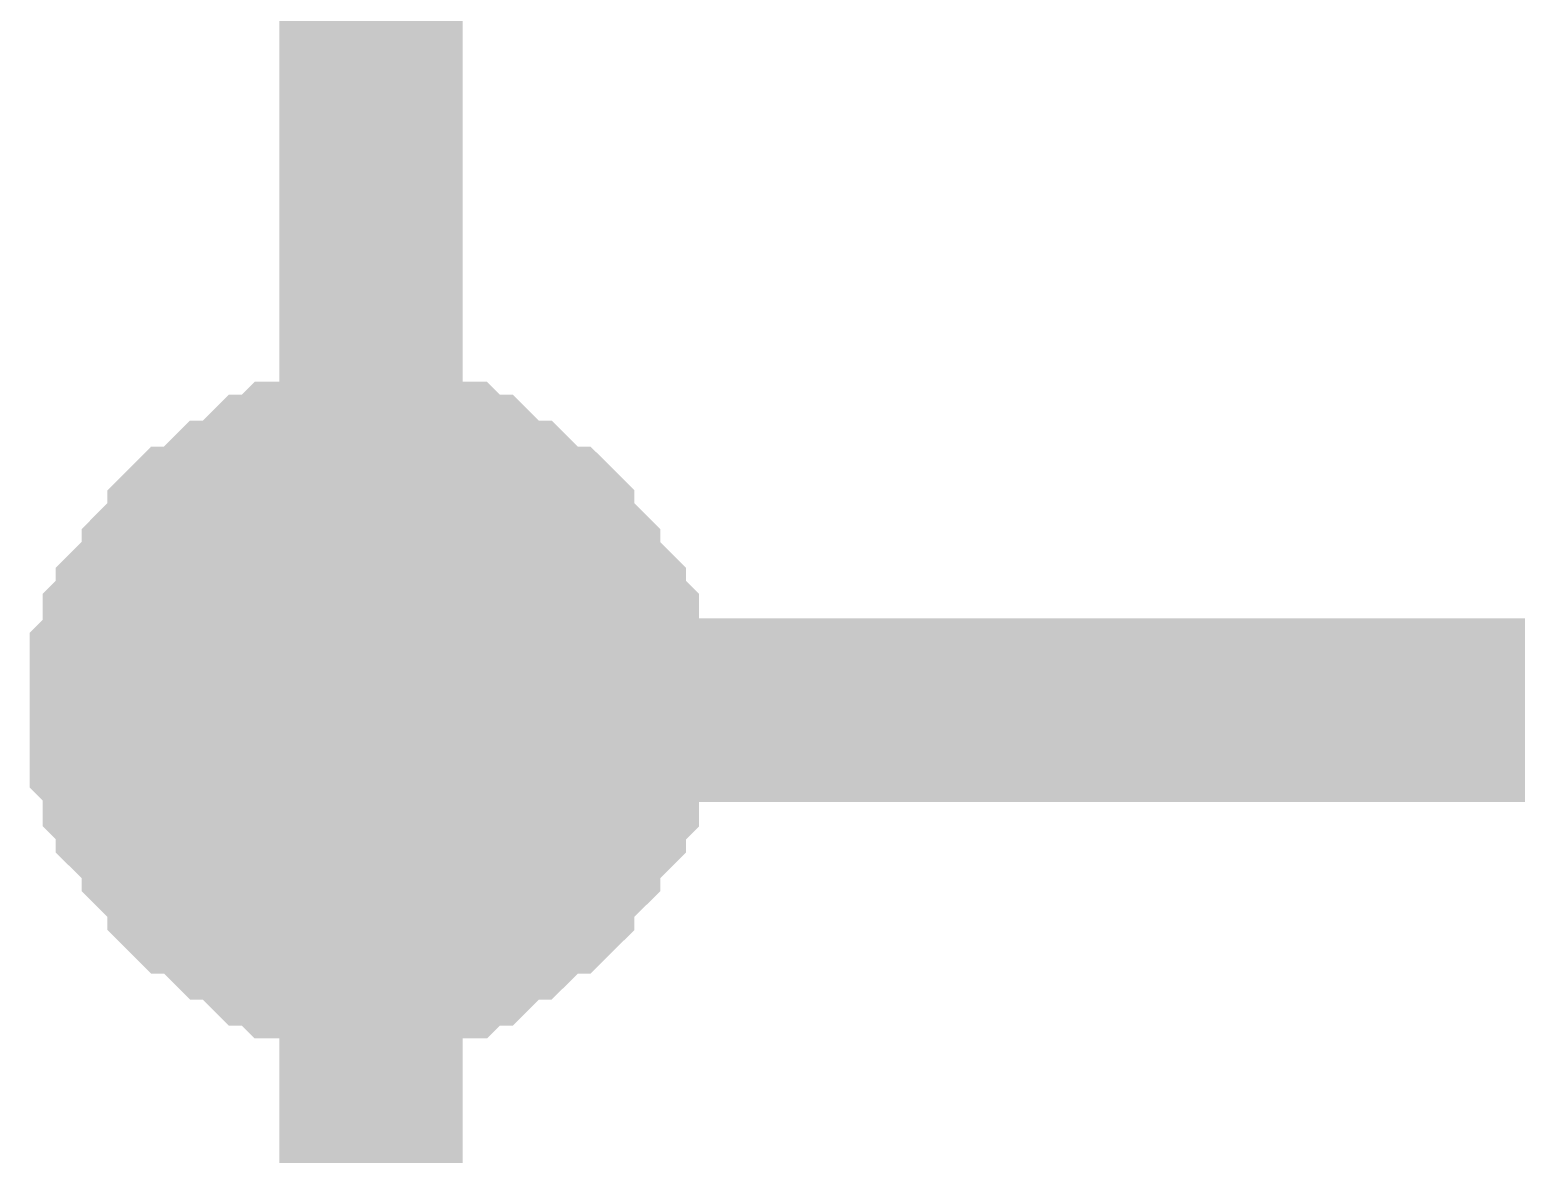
# Model space of a CAD drawing. Header units: millimetres. Extents: x 0 to 594, y 0 to 420.
# Drawn here: x 460.224 to 462.654, y 195.96 to 197.797 of the extents above; entities that cross this region are included whole.
import ezdxf

# ---------------------------------------------------------------- set-up
doc = ezdxf.new("R2010")
doc.units = ezdxf.units.MM
doc.layers.add('Sheet', color=255, linetype='Continuous')

msp = doc.modelspace()

# ---------------------------------------------------------------- linework, layer by layer
at = {"layer": 'Sheet', "color": 0}
for points, const_width in [([(460.7818, 196.6858), (477.778, 196.6858), (477.778, 202.3798)], 0.2997), ([(460.7818, 198.6967), (460.7818, 198.4004), (460.7818, 196.6858), (460.7818, 195.3946)], 0.2997), ([(460.2738, 196.6858), (460.2738, 196.707), (460.2738, 196.7282), (460.2738, 196.7705), (460.2738, 196.7917), (460.295, 196.8128), (460.295, 196.834), (460.295, 196.8552), (460.3161, 196.8763), (460.3161, 196.8975), (460.3373, 196.9187), (460.3585, 196.9398), (460.3585, 196.961), (460.3796, 196.9822), (460.4008, 197.0033), (460.4008, 197.0245), (460.422, 197.0457), (460.4431, 197.0668), (460.4643, 197.0668), (460.4855, 197.088), (460.5066, 197.1092), (460.5278, 197.1092), (460.549, 197.1303), (460.5701, 197.1515), (460.5913, 197.1515), (460.6125, 197.1727), (460.6336, 197.1727), (460.6548, 197.1727), (460.676, 197.1938), (460.6971, 197.1938), (460.7395, 197.1938), (460.7606, 197.1938), (460.7818, 197.1938)], 0.0991), ([(460.2738, 196.6858), (460.2738, 196.707), (460.2738, 196.7282), (460.2738, 196.7705), (460.2738, 196.7917), (460.295, 196.8128), (460.295, 196.834), (460.295, 196.8552), (460.3161, 196.8763), (460.3161, 196.8975), (460.3373, 196.9187), (460.3585, 196.9398), (460.3585, 196.961), (460.3796, 196.9822), (460.4008, 197.0033), (460.4008, 197.0245), (460.422, 197.0457), (460.4431, 197.0668), (460.4643, 197.0668), (460.4855, 197.088), (460.5066, 197.1092), (460.5278, 197.1092), (460.549, 197.1303), (460.5701, 197.1515), (460.5913, 197.1515), (460.6125, 197.1727), (460.6336, 197.1727), (460.6548, 197.1727), (460.676, 197.1938), (460.6971, 197.1938), (460.7395, 197.1938), (460.7606, 197.1938), (460.7818, 197.1938)], 0.0991), ([(460.2738, 196.6858), (460.2738, 196.707), (460.2738, 196.7282), (460.2738, 196.7705), (460.2738, 196.7917), (460.295, 196.8128), (460.295, 196.834), (460.295, 196.8552), (460.3161, 196.8763), (460.3161, 196.8975), (460.3373, 196.9187), (460.3585, 196.9398), (460.3585, 196.961), (460.3796, 196.9822), (460.4008, 197.0033), (460.4008, 197.0245), (460.422, 197.0457), (460.4431, 197.0668), (460.4643, 197.0668), (460.4855, 197.088), (460.5066, 197.1092), (460.5278, 197.1092), (460.549, 197.1303), (460.5701, 197.1515), (460.5913, 197.1515), (460.6125, 197.1727), (460.6336, 197.1727), (460.6548, 197.1727), (460.676, 197.1938), (460.6971, 197.1938), (460.7395, 197.1938), (460.7606, 197.1938), (460.7818, 197.1938)], 0.0991), ([(460.2738, 196.6858), (460.2738, 196.707), (460.2738, 196.7282), (460.2738, 196.7705), (460.2738, 196.7917), (460.295, 196.8128), (460.295, 196.834), (460.295, 196.8552), (460.3161, 196.8763), (460.3161, 196.8975), (460.3373, 196.9187), (460.3585, 196.9398), (460.3585, 196.961), (460.3796, 196.9822), (460.4008, 197.0033), (460.4008, 197.0245), (460.422, 197.0457), (460.4431, 197.0668), (460.4643, 197.0668), (460.4855, 197.088), (460.5066, 197.1092), (460.5278, 197.1092), (460.549, 197.1303), (460.5701, 197.1515), (460.5913, 197.1515), (460.6125, 197.1727), (460.6336, 197.1727), (460.6548, 197.1727), (460.676, 197.1938), (460.6971, 197.1938), (460.7395, 197.1938), (460.7606, 197.1938), (460.7818, 197.1938)], 0.0991), ([(460.2738, 196.6858), (460.2738, 196.707), (460.2738, 196.7282), (460.2738, 196.7705), (460.2738, 196.7917), (460.295, 196.8128), (460.295, 196.834), (460.295, 196.8552), (460.3161, 196.8763), (460.3161, 196.8975), (460.3373, 196.9187), (460.3585, 196.9398), (460.3585, 196.961), (460.3796, 196.9822), (460.4008, 197.0033), (460.4008, 197.0245), (460.422, 197.0457), (460.4431, 197.0668), (460.4643, 197.0668), (460.4855, 197.088), (460.5066, 197.1092), (460.5278, 197.1092), (460.549, 197.1303), (460.5701, 197.1515), (460.5913, 197.1515), (460.6125, 197.1727), (460.6336, 197.1727), (460.6548, 197.1727), (460.676, 197.1938), (460.6971, 197.1938), (460.7395, 197.1938), (460.7606, 197.1938), (460.7818, 197.1938)], 0.0991), ([(460.2738, 196.6858), (460.2738, 196.707), (460.2738, 196.7282), (460.2738, 196.7705), (460.2738, 196.7917), (460.295, 196.8128), (460.295, 196.834), (460.295, 196.8552), (460.3161, 196.8763), (460.3161, 196.8975), (460.3373, 196.9187), (460.3585, 196.9398), (460.3585, 196.961), (460.3796, 196.9822), (460.4008, 197.0033), (460.4008, 197.0245), (460.422, 197.0457), (460.4431, 197.0668), (460.4643, 197.0668), (460.4855, 197.088), (460.5066, 197.1092), (460.5278, 197.1092), (460.549, 197.1303), (460.5701, 197.1515), (460.5913, 197.1515), (460.6125, 197.1727), (460.6336, 197.1727), (460.6548, 197.1727), (460.676, 197.1938), (460.6971, 197.1938), (460.7395, 197.1938), (460.7606, 197.1938), (460.7818, 197.1938)], 0.0991), ([(460.2738, 196.6858), (460.2738, 196.707), (460.2738, 196.7282), (460.2738, 196.7705), (460.2738, 196.7917), (460.295, 196.8128), (460.295, 196.834), (460.295, 196.8552), (460.3161, 196.8763), (460.3161, 196.8975), (460.3373, 196.9187), (460.3585, 196.9398), (460.3585, 196.961), (460.3796, 196.9822), (460.4008, 197.0033), (460.4008, 197.0245), (460.422, 197.0457), (460.4431, 197.0668), (460.4643, 197.0668), (460.4855, 197.088), (460.5066, 197.1092), (460.5278, 197.1092), (460.549, 197.1303), (460.5701, 197.1515), (460.5913, 197.1515), (460.6125, 197.1727), (460.6336, 197.1727), (460.6548, 197.1727), (460.676, 197.1938), (460.6971, 197.1938), (460.7395, 197.1938), (460.7606, 197.1938), (460.7818, 197.1938)], 0.0991), ([(460.2738, 196.6858), (460.2738, 196.707), (460.2738, 196.7282), (460.2738, 196.7705), (460.2738, 196.7917), (460.295, 196.8128), (460.295, 196.834), (460.295, 196.8552), (460.3161, 196.8763), (460.3161, 196.8975), (460.3373, 196.9187), (460.3585, 196.9398), (460.3585, 196.961), (460.3796, 196.9822), (460.4008, 197.0033), (460.4008, 197.0245), (460.422, 197.0457), (460.4431, 197.0668), (460.4643, 197.0668), (460.4855, 197.088), (460.5066, 197.1092), (460.5278, 197.1092), (460.549, 197.1303), (460.5701, 197.1515), (460.5913, 197.1515), (460.6125, 197.1727), (460.6336, 197.1727), (460.6548, 197.1727), (460.676, 197.1938), (460.6971, 197.1938), (460.7395, 197.1938), (460.7606, 197.1938), (460.7818, 197.1938)], 0.0991), ([(460.7818, 197.1938), (460.7818, 197.1938)], 0.0991), ([(460.7818, 197.1938), (460.803, 197.1938), (460.8241, 197.1938), (460.8664, 197.1938), (460.8876, 197.1938), (460.9088, 197.1727), (460.9299, 197.1727), (460.9511, 197.1727), (460.9723, 197.1515), (460.9934, 197.1515), (461.0146, 197.1303), (461.0358, 197.1092), (461.0569, 197.1092), (461.0781, 197.088), (461.0993, 197.0668), (461.1204, 197.0668), (461.1416, 197.0457), (461.1628, 197.0245), (461.1628, 197.0033), (461.1839, 196.9822), (461.2051, 196.961), (461.2051, 196.9398), (461.2263, 196.9187), (461.2474, 196.8975), (461.2474, 196.8763), (461.2686, 196.8552), (461.2686, 196.834), (461.2686, 196.8128), (461.2898, 196.7917), (461.2898, 196.7705), (461.2898, 196.7282), (461.2898, 196.707), (461.2898, 196.6858)], 0.0991), ([(460.7818, 197.1938), (460.7818, 197.1938)], 0.0991), ([(460.7818, 197.1938), (460.803, 197.1938), (460.8241, 197.1938), (460.8664, 197.1938), (460.8876, 197.1938), (460.9088, 197.1727), (460.9299, 197.1727), (460.9511, 197.1727), (460.9723, 197.1515), (460.9934, 197.1515), (461.0146, 197.1303), (461.0358, 197.1092), (461.0569, 197.1092), (461.0781, 197.088), (461.0993, 197.0668), (461.1204, 197.0668), (461.1416, 197.0457), (461.1628, 197.0245), (461.1628, 197.0033), (461.1839, 196.9822), (461.2051, 196.961), (461.2051, 196.9398), (461.2263, 196.9187), (461.2474, 196.8975), (461.2474, 196.8763), (461.2686, 196.8552), (461.2686, 196.834), (461.2686, 196.8128), (461.2898, 196.7917), (461.2898, 196.7705), (461.2898, 196.7282), (461.2898, 196.707), (461.2898, 196.6858)], 0.0991), ([(460.7818, 197.1938), (460.7818, 197.1938)], 0.0991), ([(460.7818, 197.1938), (460.803, 197.1938), (460.8241, 197.1938), (460.8664, 197.1938), (460.8876, 197.1938), (460.9088, 197.1727), (460.9299, 197.1727), (460.9511, 197.1727), (460.9723, 197.1515), (460.9934, 197.1515), (461.0146, 197.1303), (461.0358, 197.1092), (461.0569, 197.1092), (461.0781, 197.088), (461.0993, 197.0668), (461.1204, 197.0668), (461.1416, 197.0457), (461.1628, 197.0245), (461.1628, 197.0033), (461.1839, 196.9822), (461.2051, 196.961), (461.2051, 196.9398), (461.2263, 196.9187), (461.2474, 196.8975), (461.2474, 196.8763), (461.2686, 196.8552), (461.2686, 196.834), (461.2686, 196.8128), (461.2898, 196.7917), (461.2898, 196.7705), (461.2898, 196.7282), (461.2898, 196.707), (461.2898, 196.6858)], 0.0991), ([(460.7818, 197.1938), (460.7818, 197.1938)], 0.0991), ([(460.7818, 197.1938), (460.803, 197.1938), (460.8241, 197.1938), (460.8664, 197.1938), (460.8876, 197.1938), (460.9088, 197.1727), (460.9299, 197.1727), (460.9511, 197.1727), (460.9723, 197.1515), (460.9934, 197.1515), (461.0146, 197.1303), (461.0358, 197.1092), (461.0569, 197.1092), (461.0781, 197.088), (461.0993, 197.0668), (461.1204, 197.0668), (461.1416, 197.0457), (461.1628, 197.0245), (461.1628, 197.0033), (461.1839, 196.9822), (461.2051, 196.961), (461.2051, 196.9398), (461.2263, 196.9187), (461.2474, 196.8975), (461.2474, 196.8763), (461.2686, 196.8552), (461.2686, 196.834), (461.2686, 196.8128), (461.2898, 196.7917), (461.2898, 196.7705), (461.2898, 196.7282), (461.2898, 196.707), (461.2898, 196.6858)], 0.0991), ([(460.7818, 197.1938), (460.7818, 197.1938)], 0.0991), ([(460.7818, 197.1938), (460.803, 197.1938), (460.8241, 197.1938), (460.8664, 197.1938), (460.8876, 197.1938), (460.9088, 197.1727), (460.9299, 197.1727), (460.9511, 197.1727), (460.9723, 197.1515), (460.9934, 197.1515), (461.0146, 197.1303), (461.0358, 197.1092), (461.0569, 197.1092), (461.0781, 197.088), (461.0993, 197.0668), (461.1204, 197.0668), (461.1416, 197.0457), (461.1628, 197.0245), (461.1628, 197.0033), (461.1839, 196.9822), (461.2051, 196.961), (461.2051, 196.9398), (461.2263, 196.9187), (461.2474, 196.8975), (461.2474, 196.8763), (461.2686, 196.8552), (461.2686, 196.834), (461.2686, 196.8128), (461.2898, 196.7917), (461.2898, 196.7705), (461.2898, 196.7282), (461.2898, 196.707), (461.2898, 196.6858)], 0.0991), ([(460.7818, 197.1938), (460.7818, 197.1938)], 0.0991), ([(460.7818, 197.1938), (460.803, 197.1938), (460.8241, 197.1938), (460.8664, 197.1938), (460.8876, 197.1938), (460.9088, 197.1727), (460.9299, 197.1727), (460.9511, 197.1727), (460.9723, 197.1515), (460.9934, 197.1515), (461.0146, 197.1303), (461.0358, 197.1092), (461.0569, 197.1092), (461.0781, 197.088), (461.0993, 197.0668), (461.1204, 197.0668), (461.1416, 197.0457), (461.1628, 197.0245), (461.1628, 197.0033), (461.1839, 196.9822), (461.2051, 196.961), (461.2051, 196.9398), (461.2263, 196.9187), (461.2474, 196.8975), (461.2474, 196.8763), (461.2686, 196.8552), (461.2686, 196.834), (461.2686, 196.8128), (461.2898, 196.7917), (461.2898, 196.7705), (461.2898, 196.7282), (461.2898, 196.707), (461.2898, 196.6858)], 0.0991), ([(460.7818, 197.1938), (460.7818, 197.1938)], 0.0991), ([(460.7818, 197.1938), (460.803, 197.1938), (460.8241, 197.1938), (460.8664, 197.1938), (460.8876, 197.1938), (460.9088, 197.1727), (460.9299, 197.1727), (460.9511, 197.1727), (460.9723, 197.1515), (460.9934, 197.1515), (461.0146, 197.1303), (461.0358, 197.1092), (461.0569, 197.1092), (461.0781, 197.088), (461.0993, 197.0668), (461.1204, 197.0668), (461.1416, 197.0457), (461.1628, 197.0245), (461.1628, 197.0033), (461.1839, 196.9822), (461.2051, 196.961), (461.2051, 196.9398), (461.2263, 196.9187), (461.2474, 196.8975), (461.2474, 196.8763), (461.2686, 196.8552), (461.2686, 196.834), (461.2686, 196.8128), (461.2898, 196.7917), (461.2898, 196.7705), (461.2898, 196.7282), (461.2898, 196.707), (461.2898, 196.6858)], 0.0991), ([(460.7818, 197.1938), (460.7818, 197.1938)], 0.0991), ([(460.7818, 197.1938), (460.803, 197.1938), (460.8241, 197.1938), (460.8664, 197.1938), (460.8876, 197.1938), (460.9088, 197.1727), (460.9299, 197.1727), (460.9511, 197.1727), (460.9723, 197.1515), (460.9934, 197.1515), (461.0146, 197.1303), (461.0358, 197.1092), (461.0569, 197.1092), (461.0781, 197.088), (461.0993, 197.0668), (461.1204, 197.0668), (461.1416, 197.0457), (461.1628, 197.0245), (461.1628, 197.0033), (461.1839, 196.9822), (461.2051, 196.961), (461.2051, 196.9398), (461.2263, 196.9187), (461.2474, 196.8975), (461.2474, 196.8763), (461.2686, 196.8552), (461.2686, 196.834), (461.2686, 196.8128), (461.2898, 196.7917), (461.2898, 196.7705), (461.2898, 196.7282), (461.2898, 196.707), (461.2898, 196.6858)], 0.0991), ([(460.7818, 196.1778), (460.7606, 196.1778), (460.7395, 196.1778), (460.6971, 196.1778), (460.676, 196.1778), (460.6548, 196.199), (460.6336, 196.199), (460.6125, 196.199), (460.5913, 196.2201), (460.5701, 196.2201), (460.549, 196.2413), (460.5278, 196.2625), (460.5066, 196.2625), (460.4855, 196.2836), (460.4643, 196.3048), (460.4431, 196.3048), (460.422, 196.326), (460.4008, 196.3471), (460.4008, 196.3683), (460.3796, 196.3895), (460.3585, 196.4106), (460.3585, 196.4318), (460.3373, 196.453), (460.3161, 196.4741), (460.3161, 196.4953), (460.295, 196.5165), (460.295, 196.5376), (460.295, 196.5588), (460.2738, 196.58), (460.2738, 196.6011), (460.2738, 196.6435), (460.2738, 196.6647), (460.2738, 196.6858)], 0.0991), ([(460.2738, 196.6858), (460.2738, 196.6858)], 0.0991), ([(460.7818, 196.1778), (460.7606, 196.1778), (460.7395, 196.1778), (460.6971, 196.1778), (460.676, 196.1778), (460.6548, 196.199), (460.6336, 196.199), (460.6125, 196.199), (460.5913, 196.2201), (460.5701, 196.2201), (460.549, 196.2413), (460.5278, 196.2625), (460.5066, 196.2625), (460.4855, 196.2836), (460.4643, 196.3048), (460.4431, 196.3048), (460.422, 196.326), (460.4008, 196.3471), (460.4008, 196.3683), (460.3796, 196.3895), (460.3585, 196.4106), (460.3585, 196.4318), (460.3373, 196.453), (460.3161, 196.4741), (460.3161, 196.4953), (460.295, 196.5165), (460.295, 196.5376), (460.295, 196.5588), (460.2738, 196.58), (460.2738, 196.6011), (460.2738, 196.6435), (460.2738, 196.6647), (460.2738, 196.6858)], 0.0991), ([(460.2738, 196.6858), (460.2738, 196.6858)], 0.0991), ([(460.7818, 196.1778), (460.7606, 196.1778), (460.7395, 196.1778), (460.6971, 196.1778), (460.676, 196.1778), (460.6548, 196.199), (460.6336, 196.199), (460.6125, 196.199), (460.5913, 196.2201), (460.5701, 196.2201), (460.549, 196.2413), (460.5278, 196.2625), (460.5066, 196.2625), (460.4855, 196.2836), (460.4643, 196.3048), (460.4431, 196.3048), (460.422, 196.326), (460.4008, 196.3471), (460.4008, 196.3683), (460.3796, 196.3895), (460.3585, 196.4106), (460.3585, 196.4318), (460.3373, 196.453), (460.3161, 196.4741), (460.3161, 196.4953), (460.295, 196.5165), (460.295, 196.5376), (460.295, 196.5588), (460.2738, 196.58), (460.2738, 196.6011), (460.2738, 196.6435), (460.2738, 196.6647), (460.2738, 196.6858)], 0.0991), ([(460.2738, 196.6858), (460.2738, 196.6858)], 0.0991), ([(460.7818, 196.1778), (460.7606, 196.1778), (460.7395, 196.1778), (460.6971, 196.1778), (460.676, 196.1778), (460.6548, 196.199), (460.6336, 196.199), (460.6125, 196.199), (460.5913, 196.2201), (460.5701, 196.2201), (460.549, 196.2413), (460.5278, 196.2625), (460.5066, 196.2625), (460.4855, 196.2836), (460.4643, 196.3048), (460.4431, 196.3048), (460.422, 196.326), (460.4008, 196.3471), (460.4008, 196.3683), (460.3796, 196.3895), (460.3585, 196.4106), (460.3585, 196.4318), (460.3373, 196.453), (460.3161, 196.4741), (460.3161, 196.4953), (460.295, 196.5165), (460.295, 196.5376), (460.295, 196.5588), (460.2738, 196.58), (460.2738, 196.6011), (460.2738, 196.6435), (460.2738, 196.6647), (460.2738, 196.6858)], 0.0991), ([(460.2738, 196.6858), (460.2738, 196.6858)], 0.0991), ([(460.7818, 196.1778), (460.7606, 196.1778), (460.7395, 196.1778), (460.6971, 196.1778), (460.676, 196.1778), (460.6548, 196.199), (460.6336, 196.199), (460.6125, 196.199), (460.5913, 196.2201), (460.5701, 196.2201), (460.549, 196.2413), (460.5278, 196.2625), (460.5066, 196.2625), (460.4855, 196.2836), (460.4643, 196.3048), (460.4431, 196.3048), (460.422, 196.326), (460.4008, 196.3471), (460.4008, 196.3683), (460.3796, 196.3895), (460.3585, 196.4106), (460.3585, 196.4318), (460.3373, 196.453), (460.3161, 196.4741), (460.3161, 196.4953), (460.295, 196.5165), (460.295, 196.5376), (460.295, 196.5588), (460.2738, 196.58), (460.2738, 196.6011), (460.2738, 196.6435), (460.2738, 196.6647), (460.2738, 196.6858)], 0.0991), ([(460.2738, 196.6858), (460.2738, 196.6858)], 0.0991), ([(460.7818, 196.1778), (460.7606, 196.1778), (460.7395, 196.1778), (460.6971, 196.1778), (460.676, 196.1778), (460.6548, 196.199), (460.6336, 196.199), (460.6125, 196.199), (460.5913, 196.2201), (460.5701, 196.2201), (460.549, 196.2413), (460.5278, 196.2625), (460.5066, 196.2625), (460.4855, 196.2836), (460.4643, 196.3048), (460.4431, 196.3048), (460.422, 196.326), (460.4008, 196.3471), (460.4008, 196.3683), (460.3796, 196.3895), (460.3585, 196.4106), (460.3585, 196.4318), (460.3373, 196.453), (460.3161, 196.4741), (460.3161, 196.4953), (460.295, 196.5165), (460.295, 196.5376), (460.295, 196.5588), (460.2738, 196.58), (460.2738, 196.6011), (460.2738, 196.6435), (460.2738, 196.6647), (460.2738, 196.6858)], 0.0991), ([(460.2738, 196.6858), (460.2738, 196.6858)], 0.0991), ([(460.7818, 196.1778), (460.7606, 196.1778), (460.7395, 196.1778), (460.6971, 196.1778), (460.676, 196.1778), (460.6548, 196.199), (460.6336, 196.199), (460.6125, 196.199), (460.5913, 196.2201), (460.5701, 196.2201), (460.549, 196.2413), (460.5278, 196.2625), (460.5066, 196.2625), (460.4855, 196.2836), (460.4643, 196.3048), (460.4431, 196.3048), (460.422, 196.326), (460.4008, 196.3471), (460.4008, 196.3683), (460.3796, 196.3895), (460.3585, 196.4106), (460.3585, 196.4318), (460.3373, 196.453), (460.3161, 196.4741), (460.3161, 196.4953), (460.295, 196.5165), (460.295, 196.5376), (460.295, 196.5588), (460.2738, 196.58), (460.2738, 196.6011), (460.2738, 196.6435), (460.2738, 196.6647), (460.2738, 196.6858)], 0.0991), ([(460.2738, 196.6858), (460.2738, 196.6858)], 0.0991), ([(460.7818, 196.1778), (460.7606, 196.1778), (460.7395, 196.1778), (460.6971, 196.1778), (460.676, 196.1778), (460.6548, 196.199), (460.6336, 196.199), (460.6125, 196.199), (460.5913, 196.2201), (460.5701, 196.2201), (460.549, 196.2413), (460.5278, 196.2625), (460.5066, 196.2625), (460.4855, 196.2836), (460.4643, 196.3048), (460.4431, 196.3048), (460.422, 196.326), (460.4008, 196.3471), (460.4008, 196.3683), (460.3796, 196.3895), (460.3585, 196.4106), (460.3585, 196.4318), (460.3373, 196.453), (460.3161, 196.4741), (460.3161, 196.4953), (460.295, 196.5165), (460.295, 196.5376), (460.295, 196.5588), (460.2738, 196.58), (460.2738, 196.6011), (460.2738, 196.6435), (460.2738, 196.6647), (460.2738, 196.6858)], 0.0991), ([(460.2738, 196.6858), (460.2738, 196.6858)], 0.0991), ([(461.2898, 196.6858), (461.2898, 196.6647), (461.2898, 196.6435), (461.2898, 196.6011), (461.2898, 196.58), (461.2686, 196.5588), (461.2686, 196.5376), (461.2686, 196.5165), (461.2474, 196.4953), (461.2474, 196.4741), (461.2263, 196.453), (461.2051, 196.4318), (461.2051, 196.4106), (461.1839, 196.3895), (461.1628, 196.3683), (461.1628, 196.3471), (461.1416, 196.326), (461.1204, 196.3048), (461.0993, 196.3048), (461.0781, 196.2836), (461.0569, 196.2625), (461.0358, 196.2625), (461.0146, 196.2413), (460.9934, 196.2201), (460.9723, 196.2201), (460.9511, 196.199), (460.9299, 196.199), (460.9088, 196.199), (460.8876, 196.1778), (460.8664, 196.1778), (460.8241, 196.1778), (460.803, 196.1778), (460.7818, 196.1778)], 0.0991), ([(461.2898, 196.6858), (461.2898, 196.6647), (461.2898, 196.6435), (461.2898, 196.6011), (461.2898, 196.58), (461.2686, 196.5588), (461.2686, 196.5376), (461.2686, 196.5165), (461.2474, 196.4953), (461.2474, 196.4741), (461.2263, 196.453), (461.2051, 196.4318), (461.2051, 196.4106), (461.1839, 196.3895), (461.1628, 196.3683), (461.1628, 196.3471), (461.1416, 196.326), (461.1204, 196.3048), (461.0993, 196.3048), (461.0781, 196.2836), (461.0569, 196.2625), (461.0358, 196.2625), (461.0146, 196.2413), (460.9934, 196.2201), (460.9723, 196.2201), (460.9511, 196.199), (460.9299, 196.199), (460.9088, 196.199), (460.8876, 196.1778), (460.8664, 196.1778), (460.8241, 196.1778), (460.803, 196.1778), (460.7818, 196.1778)], 0.0991), ([(461.2898, 196.6858), (461.2898, 196.6647), (461.2898, 196.6435), (461.2898, 196.6011), (461.2898, 196.58), (461.2686, 196.5588), (461.2686, 196.5376), (461.2686, 196.5165), (461.2474, 196.4953), (461.2474, 196.4741), (461.2263, 196.453), (461.2051, 196.4318), (461.2051, 196.4106), (461.1839, 196.3895), (461.1628, 196.3683), (461.1628, 196.3471), (461.1416, 196.326), (461.1204, 196.3048), (461.0993, 196.3048), (461.0781, 196.2836), (461.0569, 196.2625), (461.0358, 196.2625), (461.0146, 196.2413), (460.9934, 196.2201), (460.9723, 196.2201), (460.9511, 196.199), (460.9299, 196.199), (460.9088, 196.199), (460.8876, 196.1778), (460.8664, 196.1778), (460.8241, 196.1778), (460.803, 196.1778), (460.7818, 196.1778)], 0.0991), ([(461.2898, 196.6858), (461.2898, 196.6647), (461.2898, 196.6435), (461.2898, 196.6011), (461.2898, 196.58), (461.2686, 196.5588), (461.2686, 196.5376), (461.2686, 196.5165), (461.2474, 196.4953), (461.2474, 196.4741), (461.2263, 196.453), (461.2051, 196.4318), (461.2051, 196.4106), (461.1839, 196.3895), (461.1628, 196.3683), (461.1628, 196.3471), (461.1416, 196.326), (461.1204, 196.3048), (461.0993, 196.3048), (461.0781, 196.2836), (461.0569, 196.2625), (461.0358, 196.2625), (461.0146, 196.2413), (460.9934, 196.2201), (460.9723, 196.2201), (460.9511, 196.199), (460.9299, 196.199), (460.9088, 196.199), (460.8876, 196.1778), (460.8664, 196.1778), (460.8241, 196.1778), (460.803, 196.1778), (460.7818, 196.1778)], 0.0991), ([(461.2898, 196.6858), (461.2898, 196.6647), (461.2898, 196.6435), (461.2898, 196.6011), (461.2898, 196.58), (461.2686, 196.5588), (461.2686, 196.5376), (461.2686, 196.5165), (461.2474, 196.4953), (461.2474, 196.4741), (461.2263, 196.453), (461.2051, 196.4318), (461.2051, 196.4106), (461.1839, 196.3895), (461.1628, 196.3683), (461.1628, 196.3471), (461.1416, 196.326), (461.1204, 196.3048), (461.0993, 196.3048), (461.0781, 196.2836), (461.0569, 196.2625), (461.0358, 196.2625), (461.0146, 196.2413), (460.9934, 196.2201), (460.9723, 196.2201), (460.9511, 196.199), (460.9299, 196.199), (460.9088, 196.199), (460.8876, 196.1778), (460.8664, 196.1778), (460.8241, 196.1778), (460.803, 196.1778), (460.7818, 196.1778)], 0.0991), ([(461.2898, 196.6858), (461.2898, 196.6647), (461.2898, 196.6435), (461.2898, 196.6011), (461.2898, 196.58), (461.2686, 196.5588), (461.2686, 196.5376), (461.2686, 196.5165), (461.2474, 196.4953), (461.2474, 196.4741), (461.2263, 196.453), (461.2051, 196.4318), (461.2051, 196.4106), (461.1839, 196.3895), (461.1628, 196.3683), (461.1628, 196.3471), (461.1416, 196.326), (461.1204, 196.3048), (461.0993, 196.3048), (461.0781, 196.2836), (461.0569, 196.2625), (461.0358, 196.2625), (461.0146, 196.2413), (460.9934, 196.2201), (460.9723, 196.2201), (460.9511, 196.199), (460.9299, 196.199), (460.9088, 196.199), (460.8876, 196.1778), (460.8664, 196.1778), (460.8241, 196.1778), (460.803, 196.1778), (460.7818, 196.1778)], 0.0991), ([(461.2898, 196.6858), (461.2898, 196.6647), (461.2898, 196.6435), (461.2898, 196.6011), (461.2898, 196.58), (461.2686, 196.5588), (461.2686, 196.5376), (461.2686, 196.5165), (461.2474, 196.4953), (461.2474, 196.4741), (461.2263, 196.453), (461.2051, 196.4318), (461.2051, 196.4106), (461.1839, 196.3895), (461.1628, 196.3683), (461.1628, 196.3471), (461.1416, 196.326), (461.1204, 196.3048), (461.0993, 196.3048), (461.0781, 196.2836), (461.0569, 196.2625), (461.0358, 196.2625), (461.0146, 196.2413), (460.9934, 196.2201), (460.9723, 196.2201), (460.9511, 196.199), (460.9299, 196.199), (460.9088, 196.199), (460.8876, 196.1778), (460.8664, 196.1778), (460.8241, 196.1778), (460.803, 196.1778), (460.7818, 196.1778)], 0.0991), ([(461.2898, 196.6858), (461.2898, 196.6647), (461.2898, 196.6435), (461.2898, 196.6011), (461.2898, 196.58), (461.2686, 196.5588), (461.2686, 196.5376), (461.2686, 196.5165), (461.2474, 196.4953), (461.2474, 196.4741), (461.2263, 196.453), (461.2051, 196.4318), (461.2051, 196.4106), (461.1839, 196.3895), (461.1628, 196.3683), (461.1628, 196.3471), (461.1416, 196.326), (461.1204, 196.3048), (461.0993, 196.3048), (461.0781, 196.2836), (461.0569, 196.2625), (461.0358, 196.2625), (461.0146, 196.2413), (460.9934, 196.2201), (460.9723, 196.2201), (460.9511, 196.199), (460.9299, 196.199), (460.9088, 196.199), (460.8876, 196.1778), (460.8664, 196.1778), (460.8241, 196.1778), (460.803, 196.1778), (460.7818, 196.1778)], 0.0991), ([(461.2898, 196.6858), (461.2898, 196.6858), (461.2898, 196.6858), (461.2898, 196.6858), (461.2898, 196.6858), (461.2898, 196.6858), (461.2898, 196.6858), (461.2898, 196.6858), (461.2898, 196.6858), (461.2898, 196.6858), (461.2898, 196.6858), (461.2898, 196.6858), (461.2898, 196.6858), (461.2898, 196.6858), (461.2898, 196.6858), (461.2898, 196.6858), (461.2898, 196.6858), (461.2898, 196.6858), (461.2898, 196.6858), (461.2898, 196.6858), (461.2898, 196.6858), (461.2898, 196.6858), (461.2898, 196.6858), (461.2898, 196.6858), (461.2898, 196.6858), (461.2898, 196.6858), (461.2898, 196.6858), (461.2898, 196.6858), (461.2898, 196.6858), (461.2898, 196.6858), (461.2898, 196.6858), (461.2898, 196.6858), (461.2898, 196.6858)], 0.0991), ([(461.2898, 196.6858), (461.2898, 196.6858)], 0.0991), ([(461.2898, 196.6858), (461.2898, 196.6858), (461.2898, 196.6858), (461.2898, 196.6858), (461.2898, 196.6858), (461.2898, 196.6858), (461.2898, 196.6858), (461.2898, 196.6858), (461.2898, 196.6858), (461.2898, 196.6858), (461.2898, 196.6858), (461.2898, 196.6858), (461.2898, 196.6858), (461.2898, 196.6858), (461.2898, 196.6858), (461.2898, 196.6858), (461.2898, 196.6858), (461.2898, 196.6858), (461.2898, 196.6858), (461.2898, 196.6858), (461.2898, 196.6858), (461.2898, 196.6858), (461.2898, 196.6858), (461.2898, 196.6858), (461.2898, 196.6858), (461.2898, 196.6858), (461.2898, 196.6858), (461.2898, 196.6858), (461.2898, 196.6858), (461.2898, 196.6858), (461.2898, 196.6858), (461.2898, 196.6858), (461.2898, 196.6858)], 0.0991), ([(461.2898, 196.6858), (461.2898, 196.6858)], 0.0991), ([(461.2898, 196.6858), (461.2898, 196.6858), (461.2898, 196.6858), (461.2898, 196.6858), (461.2898, 196.6858), (461.2898, 196.6858), (461.2898, 196.6858), (461.2898, 196.6858), (461.2898, 196.6858), (461.2898, 196.6858), (461.2898, 196.6858), (461.2898, 196.6858), (461.2898, 196.6858), (461.2898, 196.6858), (461.2898, 196.6858), (461.2898, 196.6858), (461.2898, 196.6858), (461.2898, 196.6858), (461.2898, 196.6858), (461.2898, 196.6858), (461.2898, 196.6858), (461.2898, 196.6858), (461.2898, 196.6858), (461.2898, 196.6858), (461.2898, 196.6858), (461.2898, 196.6858), (461.2898, 196.6858), (461.2898, 196.6858), (461.2898, 196.6858), (461.2898, 196.6858), (461.2898, 196.6858), (461.2898, 196.6858), (461.2898, 196.6858)], 0.0991), ([(461.2898, 196.6858), (461.2898, 196.6858)], 0.0991), ([(461.2898, 196.6858), (461.2898, 196.6858), (461.2898, 196.6858), (461.2898, 196.6858), (461.2898, 196.6858), (461.2898, 196.6858), (461.2898, 196.6858), (461.2898, 196.6858), (461.2898, 196.6858), (461.2898, 196.6858), (461.2898, 196.6858), (461.2898, 196.6858), (461.2898, 196.6858), (461.2898, 196.6858), (461.2898, 196.6858), (461.2898, 196.6858), (461.2898, 196.6858), (461.2898, 196.6858), (461.2898, 196.6858), (461.2898, 196.6858), (461.2898, 196.6858), (461.2898, 196.6858), (461.2898, 196.6858), (461.2898, 196.6858), (461.2898, 196.6858), (461.2898, 196.6858), (461.2898, 196.6858), (461.2898, 196.6858), (461.2898, 196.6858), (461.2898, 196.6858), (461.2898, 196.6858), (461.2898, 196.6858), (461.2898, 196.6858)], 0.0991), ([(461.2898, 196.6858), (461.2898, 196.6858)], 0.0991), ([(461.2898, 196.6858), (461.2898, 196.6858), (461.2898, 196.6858), (461.2898, 196.6858), (461.2898, 196.6858), (461.2898, 196.6858), (461.2898, 196.6858), (461.2898, 196.6858), (461.2898, 196.6858), (461.2898, 196.6858), (461.2898, 196.6858), (461.2898, 196.6858), (461.2898, 196.6858), (461.2898, 196.6858), (461.2898, 196.6858), (461.2898, 196.6858), (461.2898, 196.6858), (461.2898, 196.6858), (461.2898, 196.6858), (461.2898, 196.6858), (461.2898, 196.6858), (461.2898, 196.6858), (461.2898, 196.6858), (461.2898, 196.6858), (461.2898, 196.6858), (461.2898, 196.6858), (461.2898, 196.6858), (461.2898, 196.6858), (461.2898, 196.6858), (461.2898, 196.6858), (461.2898, 196.6858), (461.2898, 196.6858), (461.2898, 196.6858)], 0.0991), ([(461.2898, 196.6858), (461.2898, 196.6858)], 0.0991), ([(461.2898, 196.6858), (461.2898, 196.6858), (461.2898, 196.6858), (461.2898, 196.6858), (461.2898, 196.6858), (461.2898, 196.6858), (461.2898, 196.6858), (461.2898, 196.6858), (461.2898, 196.6858), (461.2898, 196.6858), (461.2898, 196.6858), (461.2898, 196.6858), (461.2898, 196.6858), (461.2898, 196.6858), (461.2898, 196.6858), (461.2898, 196.6858), (461.2898, 196.6858), (461.2898, 196.6858), (461.2898, 196.6858), (461.2898, 196.6858), (461.2898, 196.6858), (461.2898, 196.6858), (461.2898, 196.6858), (461.2898, 196.6858), (461.2898, 196.6858), (461.2898, 196.6858), (461.2898, 196.6858), (461.2898, 196.6858), (461.2898, 196.6858), (461.2898, 196.6858), (461.2898, 196.6858), (461.2898, 196.6858), (461.2898, 196.6858)], 0.0991), ([(461.2898, 196.6858), (461.2898, 196.6858)], 0.0991), ([(461.2898, 196.6858), (461.2898, 196.6858), (461.2898, 196.6858), (461.2898, 196.6858), (461.2898, 196.6858), (461.2898, 196.6858), (461.2898, 196.6858), (461.2898, 196.6858), (461.2898, 196.6858), (461.2898, 196.6858), (461.2898, 196.6858), (461.2898, 196.6858), (461.2898, 196.6858), (461.2898, 196.6858), (461.2898, 196.6858), (461.2898, 196.6858), (461.2898, 196.6858), (461.2898, 196.6858), (461.2898, 196.6858), (461.2898, 196.6858), (461.2898, 196.6858), (461.2898, 196.6858), (461.2898, 196.6858), (461.2898, 196.6858), (461.2898, 196.6858), (461.2898, 196.6858), (461.2898, 196.6858), (461.2898, 196.6858), (461.2898, 196.6858), (461.2898, 196.6858), (461.2898, 196.6858), (461.2898, 196.6858), (461.2898, 196.6858)], 0.0991), ([(461.2898, 196.6858), (461.2898, 196.6858)], 0.0991), ([(461.2898, 196.6858), (461.2898, 196.6858), (461.2898, 196.6858), (461.2898, 196.6858), (461.2898, 196.6858), (461.2898, 196.6858), (461.2898, 196.6858), (461.2898, 196.6858), (461.2898, 196.6858), (461.2898, 196.6858), (461.2898, 196.6858), (461.2898, 196.6858), (461.2898, 196.6858), (461.2898, 196.6858), (461.2898, 196.6858), (461.2898, 196.6858), (461.2898, 196.6858), (461.2898, 196.6858), (461.2898, 196.6858), (461.2898, 196.6858), (461.2898, 196.6858), (461.2898, 196.6858), (461.2898, 196.6858), (461.2898, 196.6858), (461.2898, 196.6858), (461.2898, 196.6858), (461.2898, 196.6858), (461.2898, 196.6858), (461.2898, 196.6858), (461.2898, 196.6858), (461.2898, 196.6858), (461.2898, 196.6858), (461.2898, 196.6858)], 0.0991), ([(461.2898, 196.6858), (461.2898, 196.6858)], 0.0991)]:
    msp.add_lwpolyline(points, dxfattribs=dict(at, const_width=const_width))
at = {"layer": 'Sheet', "color": 0, "const_width": 0.508}
msp.add_lwpolyline([(460.525, 196.7001, 1), (461.033, 196.7001, 1)], format="xyb", close=True, dxfattribs=at)

doc.saveas('drawing.dxf')
